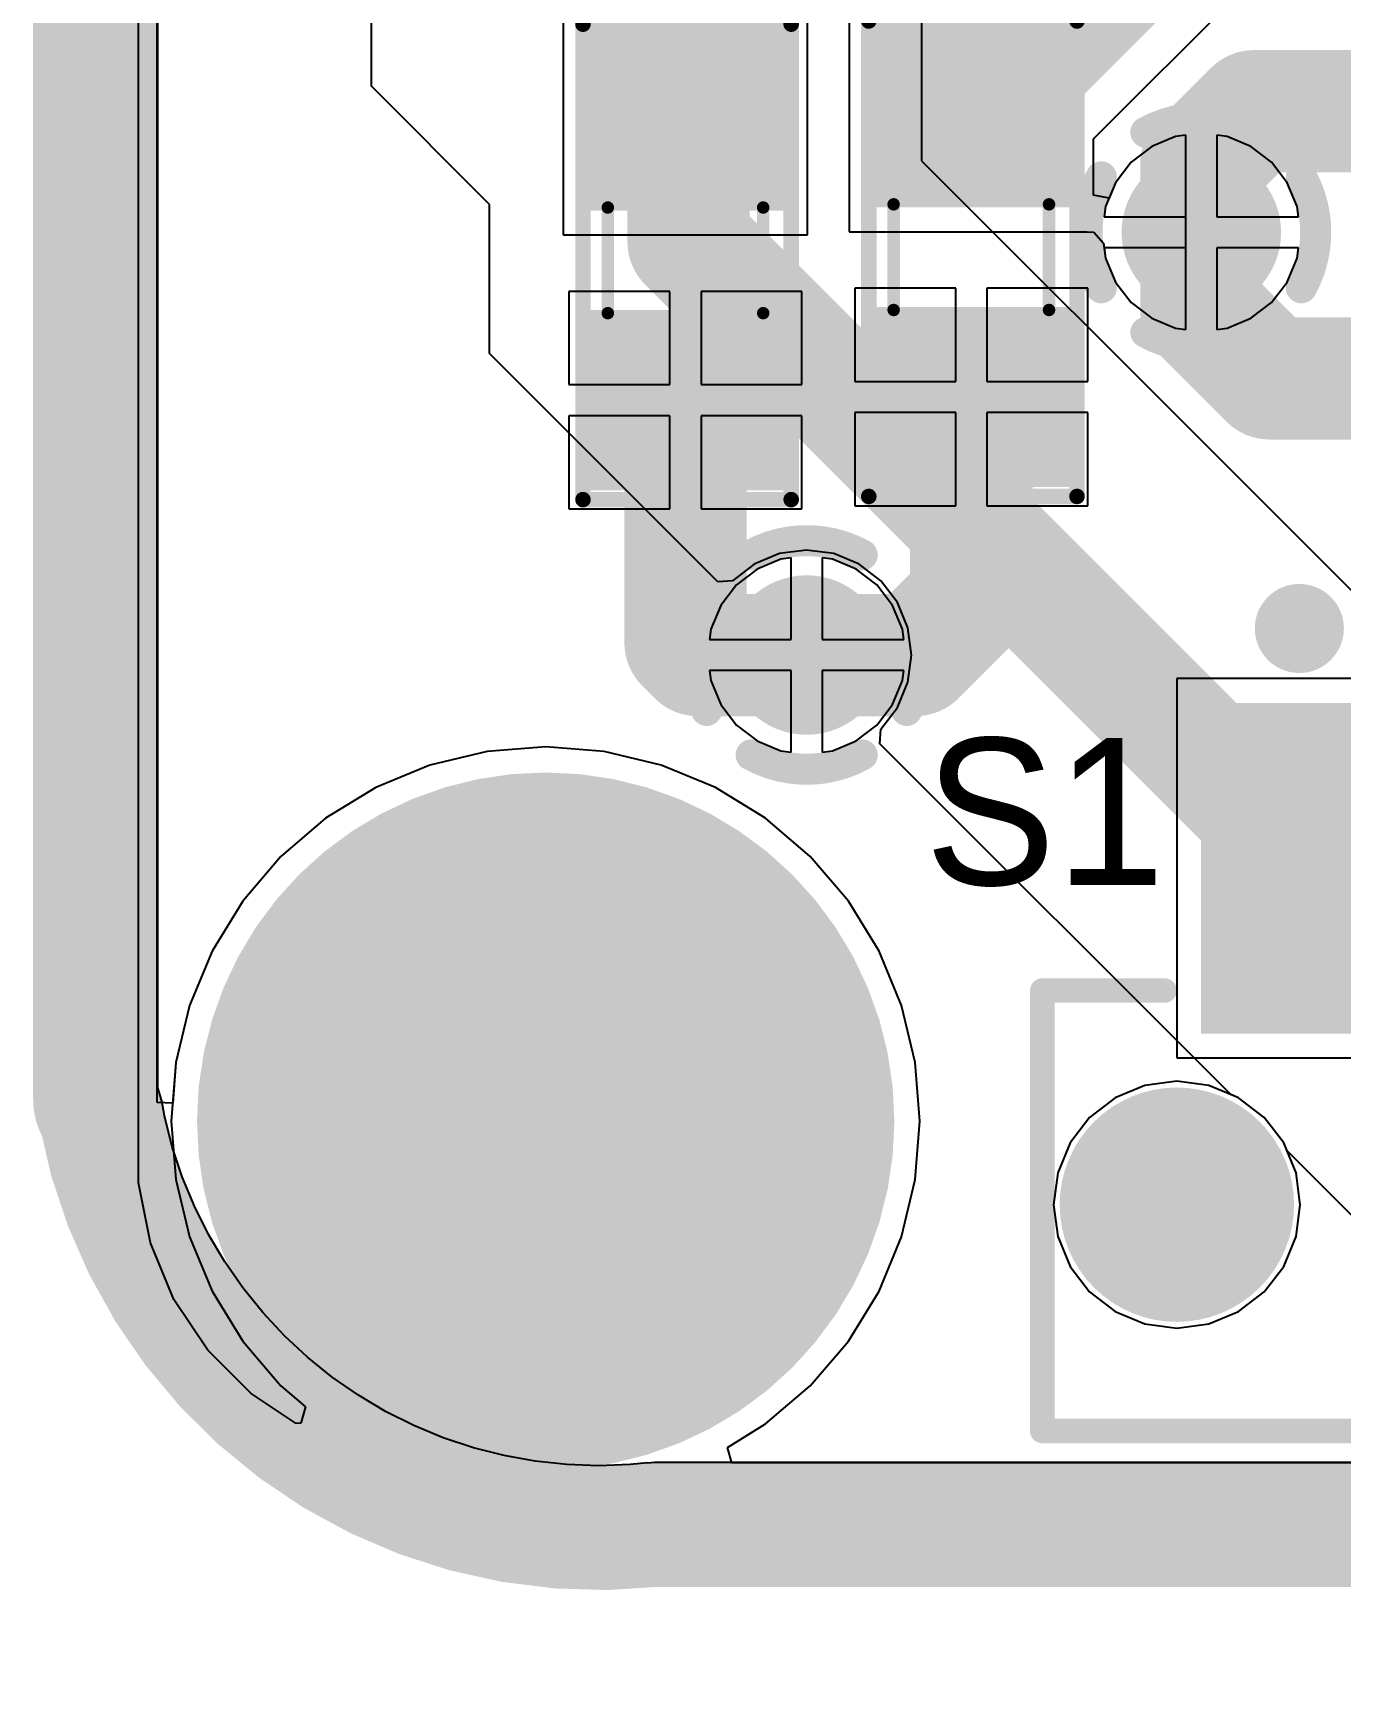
# Model space of a CAD drawing. Header units: millimetres. Extents: x -51 to 108, y 36 to 112.
# Drawn here: x 32.11 to 42.8, y 36.16 to 49.69 of the extents above; entities that cross this region are included whole.
import ezdxf

# ---------------------------------------------------------------- set-up
doc = ezdxf.new("R2010")
doc.units = ezdxf.units.MM
for name, color, linetype in [('BottomLayer', 5, 'Continuous'), ('BottomSolder', 6, 'Continuous'), ('InternalPlane1', 76, 'Continuous'), ('MidLayer1', 16, 'Continuous'), ('PadHoleLayer', 156, 'Continuous'), ('TopLayer', 1, 'Continuous'), ('TopOverlay', 2, 'Continuous'), ('TopSolder', 216, 'Continuous'), ('ViaHoleLayer', 16, 'Continuous')]:
    doc.layers.add(name, color=color, linetype=linetype)

# ---------------------------------------------------------------- blocks, each defined once
blk = doc.blocks.new('SM_0805_45')
at = {"layer": 'TopLayer'}
for points in [[(-1.778, -0.6985), (-0.508, -0.6985), (-1.778, 0.6985), (-0.508, 0.6985)], [(0.508, -0.6985), (1.778, -0.6985), (0.508, 0.6985), (1.778, 0.6985)]]:
    blk.add_solid(points, dxfattribs=at)
at = {"layer": 'TopOverlay'}
for points, const_width in [([(-1.9558, 0.8382), (1.9304, 0.8382)], 0.127), ([(-1.9558, 0.8382), (-1.9558, -0.8636)], 0.127), ([(1.9304, 0.8382), (1.9304, -0.8636)], 0.127), ([(-0.4318, 0.635), (0.4318, 0.635)], 0.1016), ([(-0.4318, -0.635), (0.4318, -0.635)], 0.1016), ([(-1.9558, -0.8636), (1.9304, -0.8636)], 0.127)]:
    blk.add_lwpolyline(points, dxfattribs=dict(at, const_width=const_width))
for points, const_width in [([(-1.98755, 0.8382, 1), (-1.92405, 0.8382, 1)], 0.0635), ([(-1.98755, 0.8382, 1), (-1.92405, 0.8382, 1)], 0.0635), ([(1.89865, 0.8382, 1), (1.96215, 0.8382, 1)], 0.0635), ([(1.89865, 0.8382, 1), (1.96215, 0.8382, 1)], 0.0635), ([(-0.4572, 0.635, 1), (-0.4064, 0.635, 1)], 0.0508), ([(0.4064, 0.635, 1), (0.4572, 0.635, 1)], 0.0508), ([(-0.4572, -0.635, 1), (-0.4064, -0.635, 1)], 0.0508), ([(0.4064, -0.635, 1), (0.4572, -0.635, 1)], 0.0508), ([(-1.98755, -0.8636, 1), (-1.92405, -0.8636, 1)], 0.0635), ([(-1.98755, -0.8636, 1), (-1.92405, -0.8636, 1)], 0.0635), ([(1.89865, -0.8636, 1), (1.96215, -0.8636, 1)], 0.0635), ([(1.89865, -0.8636, 1), (1.96215, -0.8636, 1)], 0.0635)]:
    blk.add_lwpolyline(points, format="xyb", close=True, dxfattribs=dict(at, const_width=const_width))
at = {"layer": 'TopSolder'}
for points in [[(-1.8796, -0.8001), (-0.4064, -0.8001), (-1.8796, 0.8001), (-0.4064, 0.8001)], [(0.4064, -0.8001), (1.8796, -0.8001), (0.4064, 0.8001), (1.8796, 0.8001)]]:
    blk.add_solid(points, dxfattribs=at)
blk = doc.blocks.new('SM_0805_49')
at = {"layer": 'TopLayer'}
for points in [[(-1.778, -0.6985), (-0.508, -0.6985), (-1.778, 0.6985), (-0.508, 0.6985)], [(0.508, -0.6985), (1.778, -0.6985), (0.508, 0.6985), (1.778, 0.6985)]]:
    blk.add_solid(points, dxfattribs=at)
at = {"layer": 'TopOverlay'}
for points, const_width in [([(-1.9558, 0.8382), (1.9304, 0.8382)], 0.127), ([(-1.9558, 0.8382), (-1.9558, -0.8636)], 0.127), ([(1.9304, 0.8382), (1.9304, -0.8636)], 0.127), ([(-0.4318, 0.635), (0.4318, 0.635)], 0.1016), ([(-0.4318, -0.635), (0.4318, -0.635)], 0.1016), ([(-1.9558, -0.8636), (1.9304, -0.8636)], 0.127)]:
    blk.add_lwpolyline(points, dxfattribs=dict(at, const_width=const_width))
for points, const_width in [([(-1.98755, 0.8382, 1), (-1.92405, 0.8382, 1)], 0.0635), ([(-1.98755, 0.8382, 1), (-1.92405, 0.8382, 1)], 0.0635), ([(1.89865, 0.8382, 1), (1.96215, 0.8382, 1)], 0.0635), ([(1.89865, 0.8382, 1), (1.96215, 0.8382, 1)], 0.0635), ([(-0.4572, 0.635, 1), (-0.4064, 0.635, 1)], 0.0508), ([(0.4064, 0.635, 1), (0.4572, 0.635, 1)], 0.0508), ([(-0.4572, -0.635, 1), (-0.4064, -0.635, 1)], 0.0508), ([(0.4064, -0.635, 1), (0.4572, -0.635, 1)], 0.0508), ([(-1.98755, -0.8636, 1), (-1.92405, -0.8636, 1)], 0.0635), ([(-1.98755, -0.8636, 1), (-1.92405, -0.8636, 1)], 0.0635), ([(1.89865, -0.8636, 1), (1.96215, -0.8636, 1)], 0.0635), ([(1.89865, -0.8636, 1), (1.96215, -0.8636, 1)], 0.0635)]:
    blk.add_lwpolyline(points, format="xyb", close=True, dxfattribs=dict(at, const_width=const_width))
at = {"layer": 'TopSolder'}
for points in [[(-1.8796, -0.8001), (-0.4064, -0.8001), (-1.8796, 0.8001), (-0.4064, 0.8001)], [(0.4064, -0.8001), (1.8796, -0.8001), (0.4064, 0.8001), (1.8796, 0.8001)]]:
    blk.add_solid(points, dxfattribs=at)
blk = doc.blocks.new('JS102011SAQN_93')
at = {"layer": 'BottomLayer', "const_width": 0.7}
for points in [[(-3.75, -1.75, 1), (-3.05, -1.75, 1)], [(3.05, -1.75, 1), (3.75, -1.75, 1)]]:
    blk.add_lwpolyline(points, format="xyb", close=True, dxfattribs=at)
at = {"layer": 'BottomSolder', "const_width": 0.802}
for points in [[(-3.801, -1.75, 1), (-2.999, -1.75, 1)], [(2.999, -1.75, 1), (3.801, -1.75, 1)]]:
    blk.add_lwpolyline(points, format="xyb", close=True, dxfattribs=at)
at = {"layer": 'InternalPlane1', "const_width": 0.958}
for points in [[(-3.879, -1.75, 1), (-2.921, -1.75, 1)], [(2.921, -1.75, 1), (3.879, -1.75, 1)]]:
    blk.add_lwpolyline(points, format="xyb", close=True, dxfattribs=at)
at = {"layer": 'MidLayer1', "const_width": 0.7}
for points in [[(-3.75, -1.75, 1), (-3.05, -1.75, 1)], [(3.05, -1.75, 1), (3.75, -1.75, 1)]]:
    blk.add_lwpolyline(points, format="xyb", close=True, dxfattribs=at)
at = {"layer": 'PadHoleLayer', "const_width": 0.45}
for points in [[(-3.625, -1.75, 1), (-3.175, -1.75, 1)], [(3.175, -1.75, 1), (3.625, -1.75, 1)]]:
    blk.add_lwpolyline(points, format="xyb", close=True, dxfattribs=at)
at = {"layer": 'TopLayer', "const_width": 0.7}
for points in [[(-3.75, -1.75, 1), (-3.05, -1.75, 1)], [(3.05, -1.75, 1), (3.75, -1.75, 1)]]:
    blk.add_lwpolyline(points, format="xyb", close=True, dxfattribs=at)
at = {"layer": 'TopLayer'}
for points in [[(-1.9, -0.25), (-1.9, 2.25), (-3.1, -0.25), (-3.1, 2.25)], [(0.6, -0.25), (0.6, 2.25), (-0.6, -0.25), (-0.6, 2.25)], [(3.1, -0.25), (3.1, 2.25), (1.9, -0.25), (1.9, 2.25)]]:
    blk.add_solid(points, dxfattribs=at)
at = {"layer": 'TopOverlay'}
for points, const_width in [([(-2.235, 2.96, 1), (-2.563, 2.96, 1)], 0.4), ([(-2.663, 2.96, 1), (-2.463, 2.96, 1)], 0.2), ([(-2.335, 2.96, 1), (-2.135, 2.96, 1)], 0.2), ([(-4.55, 0, 1), (-4.45, 0, 1)], 0.1), ([(-4.55, 0, 1), (-4.45, 0, 1)], 0.1), ([(-3.55, 0, 1), (-3.45, 0, 1)], 0.1), ([(3.45, 0, 1), (3.55, 0, 1)], 0.1), ([(4.45, 0, 1), (4.55, 0, 1)], 0.1), ([(4.45, 0, 1), (4.55, 0, 1)], 0.1), ([(-4.55, -3.6, 1), (-4.45, -3.6, 1)], 0.1), ([(-4.55, -3.6, 1), (-4.45, -3.6, 1)], 0.1), ([(-1.85, -3.6, 1), (-1.75, -3.6, 1)], 0.1), ([(-1.85, -3.6, 1), (-1.75, -3.6, 1)], 0.1), ([(-0.35, -3.6, 1), (-0.25, -3.6, 1)], 0.1), ([(-0.35, -3.6, 1), (-0.25, -3.6, 1)], 0.1), ([(4.45, -3.6, 1), (4.55, -3.6, 1)], 0.1), ([(4.45, -3.6, 1), (4.55, -3.6, 1)], 0.1), ([(-1.85, -5.6, 1), (-1.75, -5.6, 1)], 0.1), ([(-1.85, -5.6, 1), (-1.75, -5.6, 1)], 0.1), ([(-0.35, -5.6, 1), (-0.25, -5.6, 1)], 0.1), ([(-0.35, -5.6, 1), (-0.25, -5.6, 1)], 0.1)]:
    blk.add_lwpolyline(points, format="xyb", close=True, dxfattribs=dict(at, const_width=const_width))
at = {"layer": 'TopOverlay', "const_width": 0.2}
for points in [[(-4.5, 0), (-3.5, 0)], [(-4.5, -3.6), (-4.5, 0)], [(3.5, 0), (4.5, 0)], [(4.5, -3.6), (4.5, 0)], [(-4.5, -3.6), (-1.8, -3.6)], [(-1.8, -5.6), (-1.8, -3.6)], [(-0.3, -5.6), (-0.3, -3.6)], [(-0.3, -3.6), (4.5, -3.6)], [(-1.8, -5.6), (-0.3, -5.6)]]:
    blk.add_lwpolyline(points, dxfattribs=at)
at = {"layer": 'TopSolder', "const_width": 0.802}
for points in [[(-3.801, -1.75, 1), (-2.999, -1.75, 1)], [(2.999, -1.75, 1), (3.801, -1.75, 1)]]:
    blk.add_lwpolyline(points, format="xyb", close=True, dxfattribs=at)
at = {"layer": 'TopSolder'}
for points in [[(-1.798, -0.352), (-1.798, 2.352), (-3.202, -0.352), (-3.202, 2.352)], [(0.702, -0.352), (0.702, 2.352), (-0.702, -0.352), (-0.702, 2.352)], [(3.202, -0.352), (3.202, 2.352), (1.798, -0.352), (1.798, 2.352)]]:
    blk.add_solid(points, dxfattribs=at)

msp = doc.modelspace()

# ---------------------------------------------------------------- linework, layer by layer
at = {"layer": 'BottomLayer'}
for p, q in [((33.122, 42.596), (33.122, 84.176)), ((41.446, 48.84), (41.251, 48.759)), ((41.529, 48.851), (41.446, 48.84)), ((41.529, 48.184), (41.529, 48.851)), ((41.866, 48.84), (41.783, 48.851)), ((41.783, 48.851), (41.783, 48.184)), ((42.061, 48.759), (41.866, 48.84)), ((41.251, 48.759), (41.083, 48.63)), ((42.229, 48.63), (42.061, 48.759)), ((41.083, 48.63), (40.954, 48.462)), ((42.358, 48.462), (42.229, 48.63)), ((40.954, 48.462), (40.873, 48.267)), ((42.439, 48.267), (42.358, 48.462)), ((40.873, 48.267), (40.862, 48.184)), ((40.862, 48.184), (41.529, 48.184)), ((41.783, 48.184), (42.45, 48.184)), ((42.45, 48.184), (42.439, 48.267)), ((41.529, 47.93), (40.862, 47.93)), ((40.862, 47.93), (40.873, 47.847)), ((41.529, 47.263), (41.529, 47.93)), ((42.45, 47.93), (41.783, 47.93)), ((41.783, 47.93), (41.783, 47.263)), ((42.439, 47.847), (42.45, 47.93)), ((40.873, 47.847), (40.954, 47.651)), ((42.358, 47.651), (42.439, 47.847)), ((40.954, 47.651), (41.083, 47.483)), ((42.229, 47.483), (42.358, 47.651)), ((41.083, 47.483), (41.251, 47.355)), ((42.061, 47.355), (42.229, 47.483)), ((41.251, 47.355), (41.446, 47.273)), ((41.866, 47.273), (42.061, 47.355)), ((41.446, 47.273), (41.529, 47.263)), ((41.783, 47.263), (41.866, 47.273)), ((38.22, 45.386), (38.025, 45.305)), ((38.303, 45.397), (38.22, 45.386)), ((38.303, 44.729), (38.303, 45.397)), ((38.64, 45.386), (38.557, 45.397)), ((38.557, 45.397), (38.557, 44.729)), ((38.836, 45.305), (38.64, 45.386)), ((38.025, 45.305), (37.857, 45.176)), ((39.004, 45.176), (38.836, 45.305)), ((37.857, 45.176), (37.728, 45.008)), ((39.132, 45.008), (39.004, 45.176)), ((37.728, 45.008), (37.647, 44.812)), ((39.214, 44.812), (39.132, 45.008)), ((37.647, 44.812), (37.636, 44.729)), ((39.224, 44.729), (39.214, 44.812)), ((37.636, 44.729), (38.303, 44.729)), ((38.557, 44.729), (39.224, 44.729)), ((38.303, 44.475), (37.636, 44.475)), ((37.636, 44.475), (37.647, 44.393)), ((37.647, 44.393), (37.728, 44.197)), ((38.303, 43.808), (38.303, 44.475)), ((39.224, 44.475), (38.557, 44.475)), ((38.557, 44.475), (38.557, 43.808)), ((39.132, 44.197), (39.214, 44.393)), ((39.214, 44.393), (39.224, 44.475)), ((37.728, 44.197), (37.857, 44.029)), ((39.004, 44.029), (39.132, 44.197)), ((37.857, 44.029), (38.025, 43.9)), ((38.836, 43.9), (39.004, 44.029)), ((36.297, 43.852), (35.818, 43.814)), ((36.775, 43.814), (36.297, 43.852)), ((38.025, 43.9), (38.22, 43.819)), ((38.64, 43.819), (38.836, 43.9)), ((35.351, 43.702), (34.908, 43.518)), ((35.818, 43.814), (35.351, 43.702)), ((37.242, 43.702), (36.775, 43.814)), ((37.686, 43.518), (37.242, 43.702)), ((38.22, 43.819), (38.303, 43.808)), ((38.557, 43.808), (38.64, 43.819)), ((34.908, 43.518), (34.498, 43.268)), ((38.095, 43.268), (37.686, 43.518)), ((34.498, 43.268), (34.133, 42.956)), ((38.46, 42.956), (38.095, 43.268)), ((34.133, 42.956), (33.821, 42.591)), ((38.772, 42.591), (38.46, 42.956)), ((33.122, 40.943), (33.122, 42.596)), ((33.821, 42.591), (33.571, 42.181)), ((39.023, 42.181), (38.772, 42.591)), ((33.571, 42.181), (33.387, 41.738)), ((39.206, 41.738), (39.023, 42.181)), ((33.387, 41.738), (33.275, 41.271)), ((39.318, 41.271), (39.206, 41.738)), ((33.275, 41.271), (33.249, 40.938)), ((39.356, 40.792), (39.318, 41.271)), ((41.195, 41.083), (40.952, 40.983)), ((41.456, 41.118), (41.195, 41.083)), ((41.717, 41.083), (41.456, 41.118)), ((41.961, 40.983), (41.717, 41.083)), ((33.249, 40.938), (33.122, 40.943)), ((40.952, 40.983), (40.743, 40.822)), ((42.17, 40.822), (41.961, 40.983)), ((39.318, 40.314), (39.356, 40.792)), ((40.743, 40.822), (40.583, 40.614)), ((42.33, 40.614), (42.17, 40.822)), ((40.583, 40.614), (40.482, 40.37)), ((42.431, 40.37), (42.33, 40.614)), ((39.206, 39.847), (39.318, 40.314)), ((40.482, 40.37), (40.448, 40.109)), ((42.465, 40.109), (42.431, 40.37)), ((40.448, 40.109), (40.482, 39.848)), ((42.431, 39.848), (42.465, 40.109)), ((39.023, 39.403), (39.206, 39.847)), ((40.482, 39.848), (40.583, 39.605)), ((42.33, 39.605), (42.431, 39.848)), ((40.583, 39.605), (40.743, 39.396)), ((42.17, 39.396), (42.33, 39.605)), ((38.772, 38.994), (39.023, 39.403)), ((40.743, 39.396), (40.952, 39.236)), ((41.961, 39.236), (42.17, 39.396)), ((40.952, 39.236), (41.195, 39.135)), ((41.717, 39.135), (41.961, 39.236)), ((41.195, 39.135), (41.456, 39.101)), ((41.456, 39.101), (41.717, 39.135)), ((38.46, 38.629), (38.772, 38.994)), ((38.095, 38.317), (38.46, 38.629)), ((37.782, 38.125), (38.095, 38.317)), ((37.818, 37.998), (37.782, 38.125)), ((63.394, 37.998), (37.818, 37.998))]:
    msp.add_line(p, q, dxfattribs=at)
for points, const_width in [([(41.381, 48.057, 1), (41.931, 48.057, 1)], 0.55), ([(38.155, 44.602, 1), (38.705, 44.602, 1)], 0.55), ([(34.922, 40.792, 1), (37.672, 40.792, 1)], 2.75)]:
    msp.add_lwpolyline(points, format="xyb", close=True, dxfattribs=dict(at, const_width=const_width))
at = {"layer": 'BottomSolder'}
for points, const_width in [([(41.33, 48.057, 1), (41.982, 48.057, 1)], 0.652), ([(38.104, 44.602, 1), (38.756, 44.602, 1)], 0.652), ([(34.872, 40.792, 1), (37.722, 40.792, 1)], 2.85)]:
    msp.add_lwpolyline(points, format="xyb", close=True, dxfattribs=dict(at, const_width=const_width))
at = {"layer": 'InternalPlane1'}
for p, q in [((33.126, 41.066), (33.126, 84.228)), ((33.128, 41.063), (33.126, 41.066)), ((33.157, 40.967), (33.128, 41.063)), ((33.158, 40.958), (33.157, 40.967)), ((33.159, 40.958), (33.158, 40.958)), ((33.181, 40.834), (33.159, 40.958)), ((33.245, 40.582), (33.181, 40.834)), ((33.327, 40.337), (33.245, 40.582)), ((33.426, 40.097), (33.327, 40.337)), ((33.542, 39.866), (33.426, 40.097)), ((33.675, 39.643), (33.542, 39.866)), ((33.822, 39.43), (33.675, 39.643)), ((33.985, 39.228), (33.822, 39.43)), ((34.162, 39.038), (33.985, 39.228)), ((34.351, 38.862), (34.162, 39.038)), ((34.553, 38.699), (34.351, 38.862)), ((34.766, 38.551), (34.553, 38.699)), ((34.989, 38.419), (34.766, 38.551)), ((35.22, 38.303), (34.989, 38.419)), ((35.46, 38.204), (35.22, 38.303)), ((35.706, 38.122), (35.46, 38.204)), ((35.957, 38.058), (35.706, 38.122)), ((36.212, 38.012), (35.957, 38.058)), ((36.469, 37.984), (36.212, 38.012)), ((36.728, 37.975), (36.469, 37.984)), ((36.987, 37.984), (36.728, 37.975)), ((37.13, 38), (36.987, 37.984)), ((37.131, 37.997), (37.13, 38)), ((37.187, 38.003), (37.131, 37.997)), ((66.931, 38.003), (37.187, 38.003))]:
    msp.add_line(p, q, dxfattribs=at)
at = {"layer": 'InternalPlane1', "const_width": 1.016}
for points in [[(32.616, 40.97), (32.616, 86.741)], [(37.187, 37.492), (103.784, 37.492)]]:
    msp.add_lwpolyline(points, dxfattribs=at)
at = {"layer": 'InternalPlane1'}
for points, const_width in [([(41.203, 48.875, -0.258618), (42.109, 48.875)], 0.254), ([(40.838, 47.604, -0.258618), (40.838, 48.51)], 0.254), ([(42.474, 48.51, -0.258618), (42.474, 47.604)], 0.254), ([(42.109, 47.239, -0.258618), (41.203, 47.239)], 0.254), ([(37.977, 45.42, -0.258618), (38.883, 45.42)], 0.254), ([(37.612, 44.149, -0.258618), (37.612, 45.056)], 0.254), ([(39.248, 45.056, -0.258618), (39.248, 44.149)], 0.254), ([(38.883, 43.785, -0.258618), (37.977, 43.785)], 0.254), ([(32.656, 40.867, -0.191017), (32.616, 40.97)], 1.016), ([(37.187, 37.492, -0.394356), (32.656, 40.867)], 1.016)]:
    msp.add_lwpolyline(points, format="xyb", dxfattribs=dict(at, const_width=const_width))
for points, const_width in [([(41.139, 48.875, 1), (41.266, 48.875, 1)], 0.127), ([(42.046, 48.875, 1), (42.173, 48.875, 1)], 0.127), ([(40.775, 48.51, 1), (40.902, 48.51, 1)], 0.127), ([(42.41, 48.51, 1), (42.537, 48.51, 1)], 0.127), ([(40.775, 47.604, 1), (40.902, 47.604, 1)], 0.127), ([(42.41, 47.604, 1), (42.537, 47.604, 1)], 0.127), ([(41.139, 47.239, 1), (41.266, 47.239, 1)], 0.127), ([(42.046, 47.239, 1), (42.173, 47.239, 1)], 0.127), ([(37.913, 45.42, 1), (38.04, 45.42, 1)], 0.127), ([(38.82, 45.42, 1), (38.947, 45.42, 1)], 0.127), ([(37.549, 45.056, 1), (37.676, 45.056, 1)], 0.127), ([(39.184, 45.056, 1), (39.311, 45.056, 1)], 0.127), ([(37.549, 44.149, 1), (37.676, 44.149, 1)], 0.127), ([(39.184, 44.149, 1), (39.311, 44.149, 1)], 0.127), ([(37.913, 43.785, 1), (38.04, 43.785, 1)], 0.127), ([(38.82, 43.785, 1), (38.947, 43.785, 1)], 0.127), ([(34.918, 40.792, 1), (37.676, 40.792, 1)], 2.758), ([(32.362, 40.97, 1), (32.87, 40.97, 1)], 0.508), ([(32.362, 40.97, 1), (32.87, 40.97, 1)], 0.508), ([(32.402, 40.867, 1), (32.91, 40.867, 1)], 0.508), ([(32.402, 40.867, 1), (32.91, 40.867, 1)], 0.508), ([(36.933, 37.492, 1), (37.441, 37.492, 1)], 0.508), ([(36.933, 37.492, 1), (37.441, 37.492, 1)], 0.508)]:
    msp.add_lwpolyline(points, format="xyb", close=True, dxfattribs=dict(at, const_width=const_width))
at = {"layer": 'MidLayer1'}
for p, q in [((34.874, 49.251), (34.874, 51.054)), ((39.37, 50.419), (39.37, 48.641)), ((35.839, 48.285), (34.874, 49.251)), ((39.37, 48.641), (41.834, 46.177)), ((35.839, 47.066), (35.839, 48.285)), ((37.705, 45.201), (35.839, 47.066)), ((41.834, 46.177), (44.477, 43.534)), ((38.43, 45.46), (38.208, 45.431)), ((38.652, 45.431), (38.43, 45.46)), ((38.002, 45.345), (37.824, 45.209)), ((38.208, 45.431), (38.002, 45.345)), ((38.859, 45.345), (38.652, 45.431)), ((39.036, 45.209), (38.859, 45.345)), ((37.824, 45.209), (37.705, 45.201)), ((39.173, 45.031), (39.036, 45.209)), ((39.258, 44.824), (39.173, 45.031)), ((39.288, 44.602), (39.258, 44.824)), ((39.258, 44.381), (39.288, 44.602)), ((39.173, 44.174), (39.258, 44.381)), ((39.036, 43.996), (39.173, 44.174)), ((39.029, 43.877), (39.036, 43.996)), ((41.896, 41.009), (39.029, 43.877)), ((41.961, 40.983), (41.896, 41.009)), ((42.17, 40.822), (41.961, 40.983)), ((42.33, 40.614), (42.17, 40.822)), ((42.357, 40.549), (42.33, 40.614)), ((44.882, 38.024), (42.357, 40.549))]:
    msp.add_line(p, q, dxfattribs=at)
at = {"layer": 'MidLayer1', "const_width": 1}
for points in [[(37.465, 47.981), (37.465, 50.546)], [(37.465, 47.981), (46.836, 38.609)]]:
    msp.add_lwpolyline(points, dxfattribs=at)
at = {"layer": 'MidLayer1'}
for points, const_width in [([(41.381, 48.057, 1), (41.931, 48.057, 1)], 0.55), ([(37.215, 47.981, 1), (37.715, 47.981, 1)], 0.5), ([(37.215, 47.981, 1), (37.715, 47.981, 1)], 0.5), ([(38.155, 44.602, 1), (38.705, 44.602, 1)], 0.55), ([(34.922, 40.792, 1), (37.672, 40.792, 1)], 2.75)]:
    msp.add_lwpolyline(points, format="xyb", close=True, dxfattribs=dict(at, const_width=const_width))
at = {"layer": 'PadHoleLayer', "const_width": 2.25}
msp.add_lwpolyline([(35.172, 40.792, 1), (37.422, 40.792, 1)], format="xyb", close=True, dxfattribs=at)
at = {"layer": 'TopLayer'}
for p, q in [((32.969, 40.538), (32.969, 84.201)), ((40.775, 48.821), (45.735, 53.781)), ((38.778, 49.932), (38.778, 48.062)), ((36.441, 49.906), (36.441, 48.036)), ((38.438, 48.036), (38.438, 49.906)), ((41.446, 48.84), (41.251, 48.759)), ((41.529, 48.851), (41.446, 48.84)), ((41.529, 48.057), (41.529, 48.851)), ((41.866, 48.84), (41.783, 48.851)), ((41.783, 48.851), (41.783, 48.184)), ((42.061, 48.759), (41.866, 48.84)), ((40.775, 48.362), (40.775, 48.821)), ((41.251, 48.759), (41.083, 48.63)), ((42.229, 48.63), (42.061, 48.759)), ((41.083, 48.63), (40.954, 48.462)), ((42.358, 48.462), (42.229, 48.63)), ((40.954, 48.462), (40.902, 48.337)), ((42.439, 48.267), (42.358, 48.462)), ((40.902, 48.337), (40.775, 48.362)), ((41.783, 48.184), (42.45, 48.184)), ((42.45, 48.184), (42.439, 48.267)), ((36.441, 48.036), (38.438, 48.036)), ((38.778, 48.062), (40.722, 48.062)), ((40.722, 48.062), (40.777, 48.059)), ((40.777, 48.059), (40.857, 47.968)), ((41.529, 47.263), (41.529, 48.057)), ((40.857, 47.968), (40.873, 47.847)), ((42.45, 47.93), (41.783, 47.93)), ((41.783, 47.93), (41.783, 47.263)), ((42.439, 47.847), (42.45, 47.93)), ((40.873, 47.847), (40.954, 47.651)), ((42.358, 47.651), (42.439, 47.847)), ((40.954, 47.651), (41.083, 47.483)), ((42.229, 47.483), (42.358, 47.651)), ((37.313, 47.574), (36.487, 47.574)), ((36.487, 47.574), (36.487, 46.812)), ((37.313, 46.812), (37.313, 47.574)), ((38.392, 47.574), (37.567, 47.574)), ((37.567, 47.574), (37.567, 46.812)), ((38.392, 46.812), (38.392, 47.574)), ((39.649, 47.6), (38.824, 47.6)), ((38.824, 47.6), (38.824, 46.838)), ((39.649, 46.838), (39.649, 47.6)), ((40.729, 47.6), (39.903, 47.6)), ((39.903, 47.6), (39.903, 46.838)), ((40.729, 46.838), (40.729, 47.6)), ((41.083, 47.483), (41.251, 47.355)), ((42.061, 47.355), (42.229, 47.483)), ((41.251, 47.355), (41.446, 47.273)), ((41.866, 47.273), (42.061, 47.355)), ((41.446, 47.273), (41.529, 47.263)), ((41.783, 47.263), (41.866, 47.273)), ((36.487, 46.812), (37.313, 46.812)), ((37.567, 46.812), (38.392, 46.812)), ((38.824, 46.838), (39.649, 46.838)), ((39.903, 46.838), (40.729, 46.838)), ((37.313, 46.558), (36.487, 46.558)), ((36.487, 46.558), (36.487, 45.796)), ((37.313, 45.796), (37.313, 46.558)), ((38.392, 46.558), (37.567, 46.558)), ((37.567, 46.558), (37.567, 45.796)), ((38.392, 45.796), (38.392, 46.558)), ((39.649, 46.584), (38.824, 46.584)), ((38.824, 46.584), (38.824, 45.822)), ((39.649, 45.822), (39.649, 46.584)), ((40.729, 46.584), (39.903, 46.584)), ((39.903, 46.584), (39.903, 45.822)), ((40.729, 45.822), (40.729, 46.584)), ((36.487, 45.796), (37.313, 45.796)), ((37.567, 45.796), (38.392, 45.796)), ((38.824, 45.822), (39.649, 45.822)), ((39.903, 45.822), (40.729, 45.822)), ((38.22, 45.386), (38.025, 45.305)), ((38.303, 45.397), (38.22, 45.386)), ((38.303, 44.729), (38.303, 45.397)), ((38.64, 45.386), (38.557, 45.397)), ((38.557, 45.397), (38.557, 44.729)), ((38.836, 45.305), (38.64, 45.386)), ((38.025, 45.305), (37.857, 45.176)), ((39.004, 45.176), (38.836, 45.305)), ((37.857, 45.176), (37.728, 45.008)), ((39.132, 45.008), (39.004, 45.176)), ((37.728, 45.008), (37.647, 44.812)), ((39.214, 44.812), (39.132, 45.008)), ((37.647, 44.812), (37.636, 44.729)), ((39.224, 44.729), (39.214, 44.812)), ((37.636, 44.729), (38.303, 44.729)), ((38.557, 44.729), (39.224, 44.729)), ((38.303, 44.475), (37.636, 44.475)), ((37.636, 44.475), (37.647, 44.393)), ((37.647, 44.393), (37.728, 44.197)), ((38.303, 43.808), (38.303, 44.475)), ((39.224, 44.475), (38.557, 44.475)), ((38.557, 44.475), (38.557, 43.808)), ((39.132, 44.197), (39.214, 44.393)), ((39.214, 44.393), (39.224, 44.475)), ((43.256, 44.409), (41.456, 44.409)), ((41.456, 44.409), (41.456, 41.309)), ((37.728, 44.197), (37.857, 44.029)), ((39.004, 44.029), (39.132, 44.197)), ((37.857, 44.029), (38.025, 43.9)), ((38.836, 43.9), (39.004, 44.029)), ((36.297, 43.852), (35.818, 43.814)), ((36.775, 43.814), (36.297, 43.852)), ((38.025, 43.9), (38.22, 43.819)), ((38.64, 43.819), (38.836, 43.9)), ((35.351, 43.702), (34.908, 43.518)), ((35.818, 43.814), (35.351, 43.702)), ((37.242, 43.702), (36.775, 43.814)), ((37.686, 43.518), (37.242, 43.702)), ((38.22, 43.819), (38.303, 43.808)), ((38.557, 43.808), (38.64, 43.819)), ((34.908, 43.518), (34.498, 43.268)), ((38.095, 43.268), (37.686, 43.518)), ((34.498, 43.268), (34.133, 42.956)), ((38.46, 42.956), (38.095, 43.268)), ((34.133, 42.956), (33.821, 42.591)), ((38.772, 42.591), (38.46, 42.956)), ((33.821, 42.591), (33.571, 42.181)), ((39.023, 42.181), (38.772, 42.591)), ((33.571, 42.181), (33.387, 41.738)), ((39.206, 41.738), (39.023, 42.181)), ((33.387, 41.738), (33.275, 41.271)), ((39.318, 41.271), (39.206, 41.738)), ((33.275, 41.271), (33.237, 40.792)), ((39.356, 40.792), (39.318, 41.271)), ((41.456, 41.309), (43.256, 41.309)), ((41.195, 41.083), (40.952, 40.983)), ((41.456, 41.118), (41.195, 41.083)), ((41.717, 41.083), (41.456, 41.118)), ((41.961, 40.983), (41.717, 41.083)), ((40.952, 40.983), (40.743, 40.822)), ((42.17, 40.822), (41.961, 40.983)), ((33.237, 40.792), (33.275, 40.314)), ((39.318, 40.314), (39.356, 40.792)), ((40.743, 40.822), (40.583, 40.614)), ((42.33, 40.614), (42.17, 40.822)), ((40.583, 40.614), (40.482, 40.37)), ((42.431, 40.37), (42.33, 40.614)), ((32.969, 40.288), (32.969, 40.538)), ((33.275, 40.314), (33.387, 39.847)), ((39.206, 39.847), (39.318, 40.314)), ((40.482, 40.37), (40.448, 40.109)), ((42.465, 40.109), (42.431, 40.37)), ((33.067, 39.798), (32.969, 40.288)), ((40.448, 40.109), (40.482, 39.848)), ((42.431, 39.848), (42.465, 40.109)), ((33.258, 39.335), (33.067, 39.798)), ((33.387, 39.847), (33.571, 39.403)), ((39.023, 39.403), (39.206, 39.847)), ((40.482, 39.848), (40.583, 39.605)), ((42.33, 39.605), (42.431, 39.848)), ((40.583, 39.605), (40.743, 39.396)), ((42.17, 39.396), (42.33, 39.605)), ((33.571, 39.403), (33.821, 38.994)), ((38.772, 38.994), (39.023, 39.403)), ((40.743, 39.396), (40.952, 39.236)), ((41.961, 39.236), (42.17, 39.396)), ((33.536, 38.919), (33.258, 39.335)), ((40.952, 39.236), (41.195, 39.135)), ((41.717, 39.135), (41.961, 39.236)), ((41.195, 39.135), (41.456, 39.101)), ((41.456, 39.101), (41.717, 39.135)), ((33.821, 38.994), (34.133, 38.629)), ((38.46, 38.629), (38.772, 38.994)), ((33.89, 38.565), (33.536, 38.919)), ((34.258, 38.32), (33.89, 38.565)), ((34.133, 38.629), (34.335, 38.456)), ((38.095, 38.317), (38.46, 38.629)), ((34.335, 38.456), (34.295, 38.324)), ((34.295, 38.324), (34.258, 38.32)), ((37.782, 38.125), (38.095, 38.317)), ((37.818, 37.998), (37.782, 38.125)), ((63.252, 37.998), (37.818, 37.998))]:
    msp.add_line(p, q, dxfattribs=at)
for points, const_width in [([(40.157, 48.997), (45.503, 54.342)], 0.5), ([(37.44, 48.971), (37.44, 50.521)], 1), ([(41.656, 48.616), (42.088, 49.047)], 1), ([(42.088, 49.047), (43.79, 49.047)], 1), ([(39.776, 48.997), (40.157, 48.997)], 0.5), ([(41.656, 48.057), (41.656, 48.616)], 1), ([(41.656, 47.422), (41.656, 48.057)], 1), ([(41.656, 47.422), (42.215, 46.863)], 1), ([(42.215, 46.863), (43.764, 46.863)], 1), ([(39.776, 45.06), (39.776, 46.711)], 1), ([(37.44, 44.704), (37.44, 46.685)], 1), ([(39.319, 44.602), (39.776, 45.06)], 1), ([(37.44, 44.704), (37.541, 44.602)], 1), ([(37.541, 44.602), (38.43, 44.602)], 1), ([(38.43, 44.602), (39.319, 44.602)], 1)]:
    msp.add_lwpolyline(points, dxfattribs=dict(at, const_width=const_width))
for points, const_width in [([(41.838, 49.047, 1), (42.338, 49.047, 1)], 0.5), ([(41.838, 49.047, 1), (42.338, 49.047, 1)], 0.5), ([(37.19, 48.971, 1), (37.69, 48.971, 1)], 0.5), ([(39.651, 48.997, 1), (39.901, 48.997, 1)], 0.25), ([(40.032, 48.997, 1), (40.282, 48.997, 1)], 0.25), ([(40.032, 48.997, 1), (40.282, 48.997, 1)], 0.25), ([(41.406, 48.616, 1), (41.906, 48.616, 1)], 0.5), ([(41.406, 48.616, 1), (41.906, 48.616, 1)], 0.5), ([(41.381, 48.057, 1), (41.931, 48.057, 1)], 0.55), ([(41.406, 48.057, 1), (41.906, 48.057, 1)], 0.5), ([(41.406, 48.057, 1), (41.906, 48.057, 1)], 0.5), ([(41.406, 47.422, 1), (41.906, 47.422, 1)], 0.5), ([(41.406, 47.422, 1), (41.906, 47.422, 1)], 0.5), ([(41.965, 46.863, 1), (42.465, 46.863, 1)], 0.5), ([(41.965, 46.863, 1), (42.465, 46.863, 1)], 0.5), ([(39.526, 46.711, 1), (40.026, 46.711, 1)], 0.5), ([(37.19, 46.685, 1), (37.69, 46.685, 1)], 0.5), ([(39.526, 45.06, 1), (40.026, 45.06, 1)], 0.5), ([(39.526, 45.06, 1), (40.026, 45.06, 1)], 0.5), ([(37.19, 44.704, 1), (37.69, 44.704, 1)], 0.5), ([(37.19, 44.704, 1), (37.69, 44.704, 1)], 0.5), ([(37.291, 44.602, 1), (37.791, 44.602, 1)], 0.5), ([(37.291, 44.602, 1), (37.791, 44.602, 1)], 0.5), ([(38.155, 44.602, 1), (38.705, 44.602, 1)], 0.55), ([(38.18, 44.602, 1), (38.68, 44.602, 1)], 0.5), ([(38.18, 44.602, 1), (38.68, 44.602, 1)], 0.5), ([(39.069, 44.602, 1), (39.569, 44.602, 1)], 0.5), ([(39.069, 44.602, 1), (39.569, 44.602, 1)], 0.5), ([(34.922, 40.792, 1), (37.672, 40.792, 1)], 2.75)]:
    msp.add_lwpolyline(points, format="xyb", close=True, dxfattribs=dict(at, const_width=const_width))
at = {"layer": 'TopOverlay', "const_width": 0.3}
for points in [[(32.766, 40.97), (32.766, 86.741)], [(37.135, 37.643), (103.784, 37.643)]]:
    msp.add_lwpolyline(points, dxfattribs=at)
at = {"layer": 'TopOverlay', "const_width": 0.15}
for points in [[(32.691, 40.97, 1), (32.841, 40.97, 1)], [(32.716, 40.97, 1), (32.866, 40.97, 1)], [(37.06, 37.643, 1), (37.21, 37.643, 1)], [(37.288, 37.668, 1), (37.438, 37.668, 1)]]:
    msp.add_lwpolyline(points, format="xyb", close=True, dxfattribs=at)
at = {"layer": 'TopOverlay', "const_width": 0.3}
msp.add_lwpolyline([(37.363, 37.668, -0.414214), (32.791, 40.97)], format="xyb", dxfattribs=at)
at = {"layer": 'TopSolder'}
for points, const_width in [([(41.33, 48.057, 1), (41.982, 48.057, 1)], 0.652), ([(38.104, 44.602, 1), (38.756, 44.602, 1)], 0.652), ([(34.872, 40.792, 1), (37.722, 40.792, 1)], 2.85)]:
    msp.add_lwpolyline(points, format="xyb", close=True, dxfattribs=dict(at, const_width=const_width))
at = {"layer": 'ViaHoleLayer', "const_width": 0.3}
for points in [[(41.506, 48.057, 1), (41.806, 48.057, 1)], [(38.28, 44.602, 1), (38.58, 44.602, 1)]]:
    msp.add_lwpolyline(points, format="xyb", close=True, dxfattribs=at)

# ---------------------------------------------------------------- block references
at = {"rotation": 90}
for name, p in [('SM_0805_45', (37.44, 47.828)), ('SM_0805_49', (39.776, 47.854))]:
    msp.add_blockref(name, p, dxfattribs=at)
msp.add_blockref('JS102011SAQN_93', (44.856, 41.859))

# ---------------------------------------------------------------- texts
at = {"layer": 'TopOverlay'}
msp.add_text('S1', height=1.2, dxfattribs=at).set_placement((39.395, 42.723))

doc.saveas('drawing.dxf')
